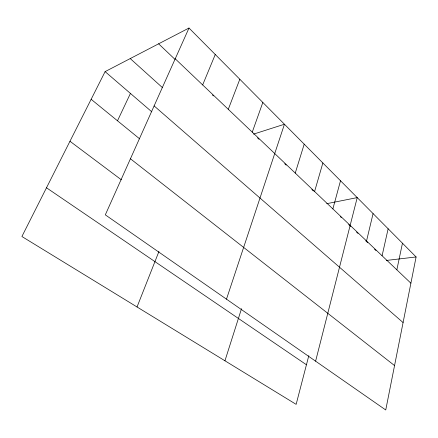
<?xml version="1.0" encoding="UTF-8"?>
<svg xmlns="http://www.w3.org/2000/svg" width="438" height="438" viewBox="0 0 438 438"><rect width="100%" height="100%" fill="white"/><g stroke="black" fill="none" stroke-linecap="round" stroke-linejoin="round"><path stroke-width="0.66" d="M416.1 256.958L385.741 409.973L105.312 214.855L189.002 28.027L416.1 256.958L386.376 260.44M396.85 269.819L402.462 243.21M382.084 255.759L388.139 228.767M366.54 240.96L373.077 213.585M315.606 361.18L357.222 197.604L326.721 203.692M308.817 355.64L296.143 404.362L21.9 236.509L105.104 71.629L189.002 28.027M332.875 208.904L340.507 180.757M314.599 191.505L322.861 162.969M295.25 173.081L304.207 144.157M224.946 360.786L241.519 308.686M226.484 299.165L284.448 124.239L253.569 134.121M252.255 132.145L262.833 102.448M228.286 109.319L239.816 79.245M137.034 306.978L158.95 251.467M202.663 84.928L215.261 54.493M117.493 120.784L130.436 93.425M46.488 187.782L306.441 364.772M69.965 141.26L121.408 179.837M130.436 158.77L394.55 365.577M91.142 99.295L139.673 138.873M105.104 71.629L151.794 111.805M154.116 105.908L403.086 322.549M130.228 58.572L162.46 87.633M158.627 43.811L174.822 59.212M212.452 95.008L213.426 95.933M257.533 137.882L259.017 139.295M284.705 163.735L286.184 165.142M311.845 189.544L313.334 190.963M340.315 216.624L341.284 217.549M348.648 224.546L350.614 226.419M356.516 232.036L357.988 233.438M365.741 240.807L367.679 242.652M374.501 249.14L375.985 250.552M175.222 58.796L410.893 283.194"/></g></svg>
